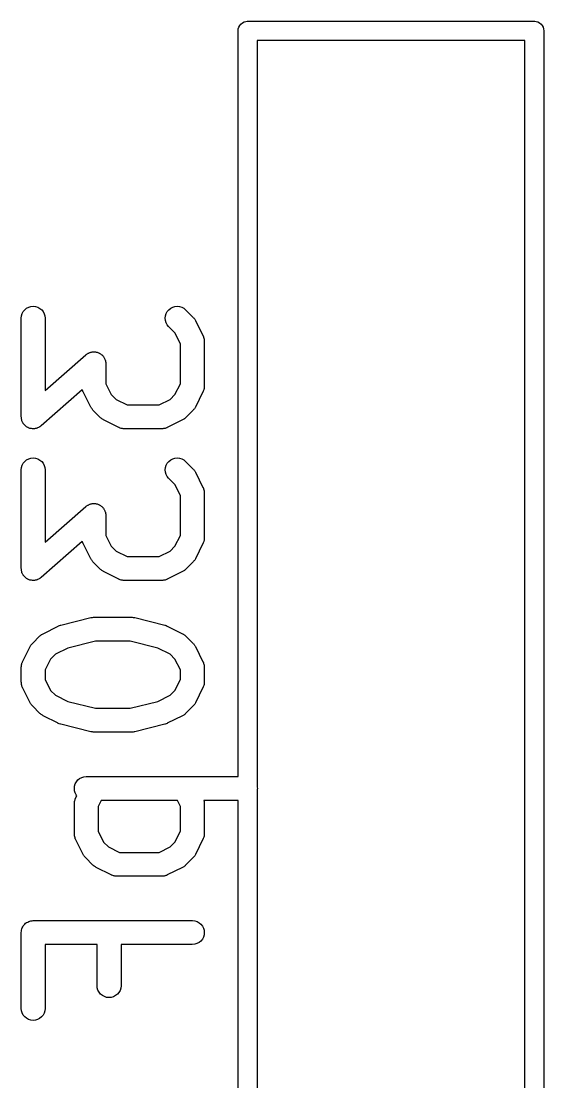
# Model space of a CAD drawing. Extents: x 60.5 to 144.3, y -114.9 to -60.3.
# Drawn here: x 115.38 to 118.66, y -87.6 to -80.94 of the extents above; entities that cross this region are included whole.
import ezdxf

# ---------------------------------------------------------------- set-up
doc = ezdxf.new("R2010")
doc.units = 0
doc.header["$MEASUREMENT"] = 0
doc.layers.add('BLACK', color=7, linetype='CONTINUOUS')

msp = doc.modelspace()

# ---------------------------------------------------------------- linework, layer by layer
at = {"layer": 'BLACK', "linetype": 'CONTINUOUS'}
for p, q in [((116.744, -80.9769), (116.75, -80.9665)), ((116.75, -80.9665), (116.757, -80.9574)), ((116.757, -80.9574), (116.767, -80.9499)), ((116.767, -80.9499), (116.777, -80.9443)), ((116.777, -80.9443), (116.788, -80.9409)), ((116.788, -80.9409), (116.797, -80.94)), ((116.797, -80.94), (116.8, -80.9397)), ((116.8, -80.9397), (116.803, -80.94)), ((116.803, -80.94), (118.597, -80.94)), ((118.597, -80.94), (118.6, -80.9397)), ((118.6, -80.9397), (118.603, -80.94)), ((118.603, -80.94), (118.612, -80.9409)), ((118.612, -80.9409), (118.623, -80.9443)), ((118.623, -80.9443), (118.633, -80.9499)), ((118.633, -80.9499), (118.643, -80.9574)), ((118.643, -80.9574), (118.65, -80.9665)), ((118.65, -80.9665), (118.656, -80.9769)), ((116.74, -81), (116.741, -80.9882)), ((116.74, -81.0029), (116.74, -81)), ((116.74, -85.6821), (116.74, -81.0029)), ((116.741, -80.9882), (116.744, -80.9769)), ((118.656, -80.9769), (118.659, -80.9882)), ((118.659, -80.9882), (118.66, -81)), ((118.66, -81), (118.66, -81.0029)), ((118.66, -81.0029), (118.66, -92.1971)), ((116.86, -81.06), (116.86, -85.7498)), ((118.54, -81.06), (116.86, -81.06)), ((118.54, -92.14), (118.54, -81.06)), ((115.383, -82.7752), (115.39, -82.7624)), ((115.39, -82.7624), (115.4, -82.7512)), ((115.4, -82.7512), (115.411, -82.742)), ((115.411, -82.742), (115.424, -82.7352)), ((115.424, -82.7352), (115.438, -82.7311)), ((115.438, -82.7311), (115.453, -82.7298)), ((115.453, -82.7298), (115.467, -82.7313)), ((115.467, -82.7313), (115.481, -82.7356)), ((115.481, -82.7356), (115.494, -82.7426)), ((115.494, -82.7426), (115.506, -82.7519)), ((115.506, -82.7519), (115.515, -82.7633)), ((115.515, -82.7633), (115.522, -82.7762)), ((116.288, -82.7755), (116.295, -82.7626)), ((116.295, -82.7626), (116.304, -82.7514)), ((116.304, -82.7514), (116.316, -82.7421)), ((116.316, -82.7421), (116.329, -82.7353)), ((116.329, -82.7353), (116.343, -82.7311)), ((116.343, -82.7311), (116.357, -82.7298)), ((116.357, -82.7298), (116.372, -82.7312)), ((116.372, -82.7312), (116.386, -82.7355)), ((116.386, -82.7355), (116.399, -82.7424)), ((116.399, -82.7424), (116.41, -82.7517)), ((116.41, -82.7517), (116.458, -82.7993)), ((115.377, -82.8037), (115.379, -82.7892)), ((115.377, -82.8048), (115.377, -82.8037)), ((115.377, -83.4238), (115.377, -82.8048)), ((115.379, -82.7892), (115.383, -82.7752)), ((115.522, -82.7762), (115.526, -82.7902)), ((115.526, -82.7902), (115.527, -82.8048)), ((115.527, -82.8048), (115.527, -83.2585)), ((116.282, -82.804), (116.284, -82.7894)), ((116.283, -82.8186), (116.282, -82.804)), ((116.288, -82.8326), (116.283, -82.8186)), ((116.284, -82.7894), (116.288, -82.7755)), ((116.294, -82.8456), (116.288, -82.8326)), ((116.458, -82.7993), (116.459, -82.8001)), ((116.459, -82.8001), (116.461, -82.8034)), ((116.461, -82.8034), (116.464, -82.8064)), ((116.464, -82.8064), (116.466, -82.8091)), ((116.466, -82.8091), (116.468, -82.8115)), ((116.468, -82.8115), (116.47, -82.8153)), ((116.47, -82.8153), (116.472, -82.8188)), ((116.472, -82.8188), (116.519, -82.9141)), ((116.303, -82.857), (116.294, -82.8456)), ((116.304, -82.8578), (116.303, -82.857)), ((116.343, -82.8968), (116.304, -82.8578)), ((116.377, -82.9653), (116.343, -82.8968)), ((116.377, -83.2156), (116.377, -82.9653)), ((116.519, -82.9141), (116.52, -82.915)), ((116.52, -82.915), (116.521, -82.9171)), ((116.521, -82.9171), (116.522, -82.919)), ((116.522, -82.919), (116.523, -82.924)), ((116.523, -82.924), (116.525, -82.9288)), ((116.525, -82.9288), (116.525, -82.9309)), ((116.525, -82.9309), (116.526, -82.9331)), ((116.526, -82.9331), (116.526, -82.9382)), ((116.526, -82.9382), (116.527, -82.9432)), ((116.527, -82.9432), (116.527, -82.9454)), ((116.527, -82.9454), (116.527, -82.9476)), ((116.527, -82.9476), (116.527, -83.2333)), ((115.527, -83.2585), (115.784, -83.034)), ((115.784, -83.034), (115.785, -83.0333)), ((115.785, -83.0333), (115.789, -83.0307)), ((115.789, -83.0307), (115.792, -83.0277)), ((115.792, -83.0277), (115.795, -83.0265)), ((115.795, -83.0265), (115.797, -83.025)), ((115.797, -83.025), (115.801, -83.0231)), ((115.801, -83.0231), (115.805, -83.0209)), ((115.805, -83.0209), (115.808, -83.0202)), ((115.808, -83.0202), (115.81, -83.0191)), ((115.81, -83.0191), (115.815, -83.0181)), ((115.815, -83.0181), (115.819, -83.0168)), ((115.819, -83.0168), (115.822, -83.0166)), ((115.822, -83.0166), (115.824, -83.016)), ((115.824, -83.016), (115.829, -83.0159)), ((115.829, -83.0159), (115.834, -83.0155)), ((115.834, -83.0155), (115.836, -83.0158)), ((115.836, -83.0158), (115.839, -83.0157)), ((115.839, -83.0157), (115.844, -83.0165)), ((115.844, -83.0165), (115.848, -83.017)), ((115.848, -83.017), (115.851, -83.0178)), ((115.851, -83.0178), (115.854, -83.0182)), ((115.854, -83.0182), (115.858, -83.0199)), ((115.858, -83.0199), (115.862, -83.0213)), ((115.862, -83.0213), (115.865, -83.0226)), ((115.865, -83.0226), (115.867, -83.0235)), ((115.867, -83.0235), (115.871, -83.0261)), ((115.871, -83.0261), (115.875, -83.0283)), ((115.875, -83.0283), (115.877, -83.03)), ((115.877, -83.03), (115.88, -83.0314)), ((115.88, -83.0314), (115.883, -83.0346)), ((115.883, -83.0346), (115.887, -83.0376)), ((115.887, -83.0376), (115.888, -83.0397)), ((115.888, -83.0397), (115.89, -83.0415)), ((115.89, -83.0415), (115.893, -83.0453)), ((115.893, -83.0453), (115.896, -83.049)), ((115.896, -83.049), (115.897, -83.0513)), ((115.897, -83.0513), (115.899, -83.0534)), ((115.899, -83.0534), (115.9, -83.0578)), ((115.9, -83.0578), (115.903, -83.0619)), ((115.903, -83.0619), (115.903, -83.0644)), ((115.903, -83.0644), (115.905, -83.0668)), ((115.905, -83.0668), (115.906, -83.0714)), ((115.906, -83.0714), (115.907, -83.0759)), ((115.907, -83.0759), (115.907, -83.0785)), ((115.907, -83.0785), (115.908, -83.0811)), ((115.908, -83.0811), (115.908, -83.0858)), ((115.908, -83.0858), (115.908, -83.0905)), ((115.908, -83.0905), (115.908, -83.2156)), ((115.908, -83.2156), (115.943, -83.2841)), ((116.343, -83.2841), (116.377, -83.2156)), ((116.527, -83.2388), (116.526, -83.2438)), ((116.527, -83.2333), (116.527, -83.2344)), ((116.527, -83.2344), (116.527, -83.2366)), ((116.527, -83.2366), (116.527, -83.2388)), ((115.761, -83.2533), (115.502, -83.4803)), ((115.763, -83.257), (115.761, -83.2533)), ((115.764, -83.2619), (115.763, -83.257)), ((115.765, -83.2639), (115.764, -83.2619)), ((115.766, -83.2659), (115.765, -83.2639)), ((115.766, -83.2669), (115.766, -83.2659)), ((115.814, -83.3621), (115.766, -83.2669)), ((115.943, -83.2841), (115.973, -83.3146)), ((116.313, -83.3146), (116.343, -83.2841)), ((116.519, -83.2669), (116.472, -83.3621)), ((116.52, -83.2648), (116.519, -83.2669)), ((116.521, -83.2629), (116.52, -83.2648)), ((116.523, -83.258), (116.521, -83.2629)), ((116.525, -83.2532), (116.523, -83.258)), ((116.526, -83.2489), (116.525, -83.251)), ((116.525, -83.251), (116.525, -83.2532)), ((116.526, -83.2438), (116.526, -83.2489)), ((115.816, -83.3657), (115.814, -83.3621)), ((115.818, -83.3694), (115.816, -83.3657)), ((115.82, -83.3719), (115.818, -83.3694)), ((115.822, -83.3745), (115.82, -83.3719)), ((115.973, -83.3146), (116.042, -83.3488)), ((116.042, -83.3488), (116.244, -83.3488)), ((116.244, -83.3488), (116.313, -83.3146)), ((116.465, -83.3727), (116.463, -83.3753)), ((116.467, -83.3703), (116.465, -83.3727)), ((116.469, -83.3666), (116.467, -83.3703)), ((116.471, -83.363), (116.469, -83.3666)), ((116.472, -83.3621), (116.471, -83.363)), ((115.378, -83.4285), (115.377, -83.4238)), ((115.378, -83.4332), (115.378, -83.4285)), ((115.379, -83.4358), (115.378, -83.4332)), ((115.379, -83.4384), (115.379, -83.4358)), ((115.38, -83.4429), (115.379, -83.4384)), ((115.825, -83.3776), (115.822, -83.3745)), ((115.827, -83.3809), (115.825, -83.3776)), ((115.828, -83.3816), (115.827, -83.3809)), ((115.876, -83.4292), (115.828, -83.3816)), ((115.879, -83.4319), (115.876, -83.4292)), ((115.882, -83.4348), (115.879, -83.4319)), ((115.884, -83.4365), (115.882, -83.4348)), ((115.887, -83.4385), (115.884, -83.4365)), ((115.891, -83.4405), (115.887, -83.4385)), ((116.398, -83.4391), (116.394, -83.441)), ((116.4, -83.4371), (116.398, -83.4391)), ((116.403, -83.4355), (116.4, -83.4371)), ((116.406, -83.4326), (116.403, -83.4355)), ((116.409, -83.43), (116.406, -83.4326)), ((116.41, -83.4292), (116.409, -83.43)), ((116.458, -83.3816), (116.41, -83.4292)), ((116.46, -83.3783), (116.458, -83.3816)), ((116.463, -83.3753), (116.46, -83.3783)), ((115.381, -83.4475), (115.38, -83.4429)), ((115.382, -83.4499), (115.381, -83.4475)), ((115.383, -83.4524), (115.382, -83.4499)), ((115.385, -83.4565), (115.383, -83.4524)), ((115.387, -83.4608), (115.385, -83.4565)), ((115.389, -83.463), (115.387, -83.4608)), ((115.39, -83.4653), (115.389, -83.463)), ((115.393, -83.469), (115.39, -83.4653)), ((115.396, -83.4728), (115.393, -83.469)), ((115.397, -83.4746), (115.396, -83.4728)), ((115.399, -83.4767), (115.397, -83.4746)), ((115.403, -83.4797), (115.399, -83.4767)), ((115.406, -83.4829), (115.403, -83.4797)), ((115.408, -83.4843), (115.406, -83.4829)), ((115.41, -83.486), (115.408, -83.4843)), ((115.415, -83.4882), (115.41, -83.486)), ((115.419, -83.4907), (115.415, -83.4882)), ((115.421, -83.4917), (115.419, -83.4907)), ((115.423, -83.4929), (115.421, -83.4917)), ((115.428, -83.4943), (115.423, -83.4929)), ((115.432, -83.496), (115.428, -83.4943)), ((115.435, -83.4965), (115.432, -83.496)), ((115.437, -83.4973), (115.435, -83.4965)), ((115.442, -83.4978), (115.437, -83.4973)), ((115.447, -83.4986), (115.442, -83.4978)), ((115.449, -83.4985), (115.447, -83.4986)), ((115.452, -83.4988), (115.449, -83.4985)), ((115.457, -83.4984), (115.452, -83.4988)), ((115.461, -83.4983), (115.457, -83.4984)), ((115.464, -83.4977), (115.461, -83.4983)), ((115.466, -83.4975), (115.464, -83.4977)), ((115.471, -83.4962), (115.466, -83.4975)), ((115.476, -83.4951), (115.471, -83.4962)), ((115.478, -83.4941), (115.476, -83.4951)), ((115.48, -83.4933), (115.478, -83.4941)), ((115.485, -83.4912), (115.48, -83.4933)), ((115.489, -83.4893), (115.485, -83.4912)), ((115.491, -83.4878), (115.489, -83.4893)), ((115.493, -83.4866), (115.491, -83.4878)), ((115.497, -83.4836), (115.493, -83.4866)), ((115.501, -83.4809), (115.497, -83.4836)), ((115.502, -83.4803), (115.501, -83.4809)), ((115.894, -83.4428), (115.891, -83.4405)), ((115.895, -83.4433), (115.894, -83.4428)), ((115.99, -83.4909), (115.895, -83.4433)), ((115.992, -83.4917), (115.99, -83.4909)), ((115.994, -83.4927), (115.992, -83.4917)), ((115.999, -83.4943), (115.994, -83.4927)), ((116.004, -83.4961), (115.999, -83.4943)), ((116.006, -83.4965), (116.004, -83.4961)), ((116.008, -83.4972), (116.006, -83.4965)), ((116.013, -83.4977), (116.008, -83.4972)), ((116.018, -83.4986), (116.013, -83.4977)), ((116.021, -83.4986), (116.018, -83.4986)), ((116.023, -83.4988), (116.021, -83.4986)), ((116.024, -83.4988), (116.023, -83.4988)), ((116.262, -83.4988), (116.024, -83.4988)), ((116.264, -83.4986), (116.262, -83.4988)), ((116.266, -83.4987), (116.264, -83.4986)), ((116.271, -83.4979), (116.266, -83.4987)), ((116.276, -83.4974), (116.271, -83.4979)), ((116.279, -83.4967), (116.276, -83.4974)), ((116.281, -83.4964), (116.279, -83.4967)), ((116.286, -83.4946), (116.281, -83.4964)), ((116.29, -83.4931), (116.286, -83.4946)), ((116.292, -83.4921), (116.29, -83.4931)), ((116.295, -83.4914), (116.292, -83.4921)), ((116.391, -83.4433), (116.295, -83.4909)), ((116.295, -83.4909), (116.295, -83.4914)), ((116.394, -83.441), (116.391, -83.4433)), ((115.39, -83.7148), (115.4, -83.7036)), ((115.4, -83.7036), (115.411, -83.6944)), ((115.411, -83.6944), (115.424, -83.6876)), ((115.424, -83.6876), (115.438, -83.6835)), ((115.438, -83.6835), (115.453, -83.6821)), ((115.453, -83.6821), (115.467, -83.6837)), ((115.467, -83.6837), (115.481, -83.688)), ((115.481, -83.688), (115.494, -83.695)), ((115.494, -83.695), (115.506, -83.7043)), ((115.506, -83.7043), (115.515, -83.7156)), ((116.295, -83.715), (116.304, -83.7037)), ((116.304, -83.7037), (116.316, -83.6945)), ((116.316, -83.6945), (116.329, -83.6877)), ((116.329, -83.6877), (116.343, -83.6835)), ((116.343, -83.6835), (116.357, -83.6821)), ((116.357, -83.6821), (116.372, -83.6836)), ((116.372, -83.6836), (116.386, -83.6879)), ((116.386, -83.6879), (116.399, -83.6948)), ((116.399, -83.6948), (116.41, -83.7041)), ((116.41, -83.7041), (116.458, -83.7517)), ((115.377, -83.7561), (115.379, -83.7415)), ((115.377, -83.7571), (115.377, -83.7561)), ((115.377, -84.3762), (115.377, -83.7571)), ((115.379, -83.7415), (115.383, -83.7276)), ((115.383, -83.7276), (115.39, -83.7148)), ((115.515, -83.7156), (115.522, -83.7286)), ((115.522, -83.7286), (115.526, -83.7426)), ((115.526, -83.7426), (115.527, -83.7571)), ((115.527, -83.7571), (115.527, -84.2109)), ((116.282, -83.7564), (116.284, -83.7418)), ((116.283, -83.7709), (116.282, -83.7564)), ((116.288, -83.785), (116.283, -83.7709)), ((116.284, -83.7418), (116.288, -83.7278)), ((116.288, -83.7278), (116.295, -83.715)), ((116.458, -83.7517), (116.459, -83.7525)), ((116.459, -83.7525), (116.461, -83.7558)), ((116.461, -83.7558), (116.464, -83.7588)), ((116.464, -83.7588), (116.466, -83.7615)), ((116.466, -83.7615), (116.468, -83.7639)), ((116.468, -83.7639), (116.47, -83.7677)), ((116.47, -83.7677), (116.472, -83.7712)), ((116.472, -83.7712), (116.519, -83.8665)), ((116.294, -83.798), (116.288, -83.785)), ((116.303, -83.8094), (116.294, -83.798)), ((116.304, -83.8102), (116.303, -83.8094)), ((116.343, -83.8492), (116.304, -83.8102)), ((116.377, -83.9177), (116.343, -83.8492)), ((116.519, -83.8665), (116.52, -83.8674)), ((116.52, -83.8674), (116.521, -83.8695)), ((116.521, -83.8695), (116.522, -83.8714)), ((116.522, -83.8714), (116.523, -83.8763)), ((116.523, -83.8763), (116.525, -83.8811)), ((116.525, -83.8811), (116.525, -83.8833)), ((116.525, -83.8833), (116.526, -83.8854)), ((116.526, -83.8854), (116.526, -83.8905)), ((116.526, -83.8905), (116.527, -83.8956)), ((116.527, -83.8956), (116.527, -83.8978)), ((116.527, -83.8978), (116.527, -83.9)), ((116.527, -83.9), (116.527, -84.1857)), ((115.805, -83.9733), (115.808, -83.9726)), ((115.808, -83.9726), (115.81, -83.9715)), ((115.81, -83.9715), (115.815, -83.9705)), ((115.815, -83.9705), (115.819, -83.9692)), ((115.819, -83.9692), (115.822, -83.9689)), ((115.822, -83.9689), (115.824, -83.9684)), ((115.824, -83.9684), (115.829, -83.9683)), ((115.829, -83.9683), (115.834, -83.9679)), ((115.834, -83.9679), (115.836, -83.9681)), ((115.836, -83.9681), (115.839, -83.9681)), ((115.839, -83.9681), (115.844, -83.9689)), ((115.844, -83.9689), (115.848, -83.9694)), ((115.848, -83.9694), (115.851, -83.9702)), ((115.851, -83.9702), (115.854, -83.9706)), ((115.854, -83.9706), (115.858, -83.9723)), ((115.858, -83.9723), (115.862, -83.9737)), ((116.377, -84.168), (116.377, -83.9177)), ((115.527, -84.2109), (115.784, -83.9864)), ((115.784, -83.9864), (115.785, -83.9857)), ((115.785, -83.9857), (115.789, -83.983)), ((115.789, -83.983), (115.792, -83.9801)), ((115.792, -83.9801), (115.795, -83.9789)), ((115.795, -83.9789), (115.797, -83.9774)), ((115.797, -83.9774), (115.801, -83.9755)), ((115.801, -83.9755), (115.805, -83.9733)), ((115.862, -83.9737), (115.865, -83.975)), ((115.865, -83.975), (115.867, -83.9759)), ((115.867, -83.9759), (115.871, -83.9784)), ((115.871, -83.9784), (115.875, -83.9807)), ((115.875, -83.9807), (115.877, -83.9824)), ((115.877, -83.9824), (115.88, -83.9838)), ((115.88, -83.9838), (115.883, -83.987)), ((115.883, -83.987), (115.887, -83.99)), ((115.887, -83.99), (115.888, -83.9921)), ((115.888, -83.9921), (115.89, -83.9939)), ((115.89, -83.9939), (115.893, -83.9977)), ((115.893, -83.9977), (115.896, -84.0014)), ((115.896, -84.0014), (115.897, -84.0037)), ((115.897, -84.0037), (115.899, -84.0058)), ((115.899, -84.0058), (115.9, -84.0101)), ((115.9, -84.0101), (115.903, -84.0143)), ((115.903, -84.0143), (115.903, -84.0168)), ((115.903, -84.0168), (115.905, -84.0192)), ((115.905, -84.0192), (115.906, -84.0238)), ((115.906, -84.0238), (115.907, -84.0283)), ((115.907, -84.0283), (115.907, -84.0309)), ((115.907, -84.0309), (115.908, -84.0335)), ((115.908, -84.0335), (115.908, -84.0382)), ((115.908, -84.0382), (115.908, -84.0429)), ((115.908, -84.0429), (115.908, -84.168)), ((115.908, -84.168), (115.943, -84.2365)), ((116.343, -84.2365), (116.377, -84.168)), ((115.761, -84.2057), (115.502, -84.4326)), ((115.763, -84.2094), (115.761, -84.2057)), ((115.764, -84.2143), (115.763, -84.2094)), ((115.765, -84.2162), (115.764, -84.2143)), ((115.766, -84.2183), (115.765, -84.2162)), ((115.766, -84.2193), (115.766, -84.2183)), ((115.814, -84.3145), (115.766, -84.2193)), ((115.943, -84.2365), (115.973, -84.2669)), ((116.313, -84.2669), (116.343, -84.2365)), ((116.519, -84.2193), (116.472, -84.3145)), ((116.52, -84.2172), (116.519, -84.2193)), ((116.521, -84.2153), (116.52, -84.2172)), ((116.523, -84.2104), (116.521, -84.2153)), ((116.525, -84.2056), (116.523, -84.2104)), ((116.526, -84.2013), (116.525, -84.2034)), ((116.525, -84.2034), (116.525, -84.2056)), ((116.527, -84.1912), (116.526, -84.1962)), ((116.526, -84.1962), (116.526, -84.2013)), ((116.527, -84.1857), (116.527, -84.1868)), ((116.527, -84.1868), (116.527, -84.189)), ((116.527, -84.189), (116.527, -84.1912)), ((115.973, -84.2669), (116.042, -84.3012)), ((116.042, -84.3012), (116.244, -84.3012)), ((116.244, -84.3012), (116.313, -84.2669)), ((115.816, -84.3181), (115.814, -84.3145)), ((115.818, -84.3218), (115.816, -84.3181)), ((115.82, -84.3242), (115.818, -84.3218)), ((115.822, -84.3269), (115.82, -84.3242)), ((115.825, -84.3299), (115.822, -84.3269)), ((115.827, -84.3332), (115.825, -84.3299)), ((115.828, -84.334), (115.827, -84.3332)), ((115.876, -84.3816), (115.828, -84.334)), ((116.458, -84.334), (116.41, -84.3816)), ((116.46, -84.3307), (116.458, -84.334)), ((116.463, -84.3277), (116.46, -84.3307)), ((116.465, -84.3251), (116.463, -84.3277)), ((116.467, -84.3227), (116.465, -84.3251)), ((116.469, -84.319), (116.467, -84.3227)), ((116.471, -84.3154), (116.469, -84.319)), ((116.472, -84.3145), (116.471, -84.3154)), ((115.378, -84.3809), (115.377, -84.3762)), ((115.378, -84.3856), (115.378, -84.3809)), ((115.379, -84.3881), (115.378, -84.3856)), ((115.379, -84.3908), (115.379, -84.3881)), ((115.38, -84.3953), (115.379, -84.3908)), ((115.381, -84.3998), (115.38, -84.3953)), ((115.382, -84.4023), (115.381, -84.3998)), ((115.383, -84.4048), (115.382, -84.4023)), ((115.385, -84.4089), (115.383, -84.4048)), ((115.387, -84.4132), (115.385, -84.4089)), ((115.389, -84.4154), (115.387, -84.4132)), ((115.39, -84.4177), (115.389, -84.4154)), ((115.393, -84.4213), (115.39, -84.4177)), ((115.396, -84.4252), (115.393, -84.4213)), ((115.397, -84.427), (115.396, -84.4252)), ((115.399, -84.429), (115.397, -84.427)), ((115.403, -84.432), (115.399, -84.429)), ((115.406, -84.4353), (115.403, -84.432)), ((115.408, -84.4367), (115.406, -84.4353)), ((115.41, -84.4384), (115.408, -84.4367)), ((115.415, -84.4406), (115.41, -84.4384)), ((115.493, -84.4389), (115.491, -84.4402)), ((115.497, -84.436), (115.493, -84.4389)), ((115.501, -84.4333), (115.497, -84.436)), ((115.502, -84.4326), (115.501, -84.4333)), ((115.879, -84.3843), (115.876, -84.3816)), ((115.882, -84.3872), (115.879, -84.3843)), ((115.884, -84.3889), (115.882, -84.3872)), ((115.887, -84.3909), (115.884, -84.3889)), ((115.891, -84.3929), (115.887, -84.3909)), ((115.894, -84.3952), (115.891, -84.3929)), ((115.895, -84.3957), (115.894, -84.3952)), ((115.99, -84.4433), (115.895, -84.3957)), ((116.391, -84.3957), (116.295, -84.4433)), ((116.394, -84.3934), (116.391, -84.3957)), ((116.398, -84.3915), (116.394, -84.3934)), ((116.4, -84.3895), (116.398, -84.3915)), ((116.403, -84.3879), (116.4, -84.3895)), ((116.406, -84.385), (116.403, -84.3879)), ((116.409, -84.3823), (116.406, -84.385)), ((116.41, -84.3816), (116.409, -84.3823)), ((115.419, -84.4431), (115.415, -84.4406)), ((115.421, -84.4441), (115.419, -84.4431)), ((115.423, -84.4453), (115.421, -84.4441)), ((115.428, -84.4467), (115.423, -84.4453)), ((115.432, -84.4484), (115.428, -84.4467)), ((115.435, -84.4489), (115.432, -84.4484)), ((115.437, -84.4497), (115.435, -84.4489)), ((115.442, -84.4501), (115.437, -84.4497)), ((115.447, -84.451), (115.442, -84.4501)), ((115.449, -84.4509), (115.447, -84.451)), ((115.452, -84.4512), (115.449, -84.4509)), ((115.457, -84.4508), (115.452, -84.4512)), ((115.461, -84.4507), (115.457, -84.4508)), ((115.464, -84.4501), (115.461, -84.4507)), ((115.466, -84.4499), (115.464, -84.4501)), ((115.471, -84.4485), (115.466, -84.4499)), ((115.476, -84.4475), (115.471, -84.4485)), ((115.478, -84.4465), (115.476, -84.4475)), ((115.48, -84.4457), (115.478, -84.4465)), ((115.485, -84.4436), (115.48, -84.4457)), ((115.489, -84.4417), (115.485, -84.4436)), ((115.491, -84.4402), (115.489, -84.4417)), ((115.992, -84.4441), (115.99, -84.4433)), ((115.994, -84.4451), (115.992, -84.4441)), ((115.999, -84.4467), (115.994, -84.4451)), ((116.004, -84.4485), (115.999, -84.4467)), ((116.006, -84.4489), (116.004, -84.4485)), ((116.008, -84.4496), (116.006, -84.4489)), ((116.013, -84.4501), (116.008, -84.4496)), ((116.018, -84.451), (116.013, -84.4501)), ((116.021, -84.4509), (116.018, -84.451)), ((116.023, -84.4512), (116.021, -84.4509)), ((116.024, -84.4512), (116.023, -84.4512)), ((116.262, -84.4512), (116.024, -84.4512)), ((116.264, -84.451), (116.262, -84.4512)), ((116.266, -84.4511), (116.264, -84.451)), ((116.271, -84.4503), (116.266, -84.4511)), ((116.276, -84.4498), (116.271, -84.4503)), ((116.279, -84.4491), (116.276, -84.4498)), ((116.281, -84.4488), (116.279, -84.4491)), ((116.286, -84.447), (116.281, -84.4488)), ((116.29, -84.4455), (116.286, -84.447)), ((116.292, -84.4445), (116.29, -84.4455)), ((116.295, -84.4437), (116.292, -84.4445)), ((116.295, -84.4433), (116.295, -84.4437)), ((115.625, -84.732), (115.815, -84.6844)), ((115.815, -84.6844), (115.816, -84.6841)), ((115.816, -84.6841), (115.817, -84.684)), ((115.817, -84.684), (115.819, -84.6836)), ((115.819, -84.6836), (115.825, -84.683)), ((115.825, -84.683), (115.831, -84.6822)), ((115.831, -84.6822), (115.832, -84.6823)), ((115.832, -84.6823), (115.833, -84.6821)), ((115.833, -84.6821), (116.071, -84.6821)), ((116.071, -84.6821), (116.072, -84.6821)), ((116.072, -84.6821), (116.074, -84.6823)), ((116.074, -84.6823), (116.075, -84.6822)), ((116.075, -84.6822), (116.081, -84.6831)), ((116.081, -84.6831), (116.087, -84.6838)), ((116.087, -84.6838), (116.088, -84.6842)), ((116.088, -84.6842), (116.09, -84.6844)), ((116.09, -84.6844), (116.28, -84.732)), ((115.514, -84.7853), (115.609, -84.7377)), ((115.609, -84.7377), (115.61, -84.7372)), ((115.61, -84.7372), (115.611, -84.7371)), ((115.611, -84.7369), (115.617, -84.7346)), ((115.611, -84.7371), (115.611, -84.7369)), ((115.617, -84.7346), (115.624, -84.7322)), ((115.624, -84.7321), (115.625, -84.732)), ((115.624, -84.7322), (115.624, -84.7321)), ((116.28, -84.732), (116.281, -84.7323)), ((116.281, -84.7323), (116.281, -84.7324)), ((116.281, -84.7324), (116.282, -84.7324)), ((116.282, -84.7324), (116.288, -84.7349)), ((116.288, -84.7349), (116.295, -84.7374)), ((116.295, -84.7374), (116.295, -84.7376)), ((116.295, -84.7376), (116.295, -84.7377)), ((116.295, -84.7377), (116.391, -84.7853)), ((115.447, -84.847), (115.495, -84.7993)), ((115.495, -84.7986), (115.499, -84.796)), ((115.495, -84.7993), (115.495, -84.7986)), ((115.499, -84.796), (115.502, -84.7931)), ((115.502, -84.7931), (115.504, -84.7914)), ((115.504, -84.7914), (115.507, -84.7895)), ((115.507, -84.7895), (115.511, -84.7875)), ((115.511, -84.7875), (115.514, -84.7853)), ((115.843, -84.8321), (115.669, -84.8755)), ((116.062, -84.8321), (115.843, -84.8321)), ((116.236, -84.8755), (116.062, -84.8321)), ((116.391, -84.7853), (116.392, -84.7858)), ((116.392, -84.7858), (116.395, -84.7881)), ((116.395, -84.7881), (116.399, -84.7901)), ((116.399, -84.7901), (116.401, -84.792)), ((116.401, -84.792), (116.404, -84.7937)), ((116.404, -84.7937), (116.407, -84.7967)), ((116.407, -84.7967), (116.41, -84.7993)), ((116.41, -84.7993), (116.458, -84.847)), ((115.385, -84.9617), (115.433, -84.8665)), ((115.433, -84.8655), (115.436, -84.862)), ((115.433, -84.8665), (115.433, -84.8655)), ((115.436, -84.862), (115.438, -84.8583)), ((115.438, -84.8583), (115.44, -84.8559)), ((115.44, -84.8559), (115.441, -84.8532)), ((115.441, -84.8532), (115.444, -84.8502)), ((115.444, -84.8502), (115.447, -84.847)), ((115.669, -84.8755), (115.592, -84.914)), ((116.313, -84.914), (116.236, -84.8755)), ((116.458, -84.847), (116.459, -84.8477)), ((116.459, -84.8477), (116.461, -84.851)), ((116.461, -84.851), (116.464, -84.8541)), ((116.464, -84.8541), (116.466, -84.8567)), ((116.466, -84.8567), (116.468, -84.8592)), ((116.468, -84.8592), (116.47, -84.8629)), ((116.47, -84.8629), (116.472, -84.8665)), ((116.472, -84.8665), (116.519, -84.9617)), ((115.38, -84.9754), (115.382, -84.9706)), ((115.382, -84.9706), (115.383, -84.9657)), ((115.383, -84.9657), (115.385, -84.9638)), ((115.385, -84.9638), (115.385, -84.9617)), ((115.562, -84.9444), (115.527, -85.0129)), ((115.592, -84.914), (115.562, -84.9444)), ((116.343, -84.9444), (116.313, -84.914)), ((116.377, -85.0129), (116.343, -84.9444)), ((116.519, -84.9617), (116.52, -84.9626)), ((116.52, -84.9626), (116.521, -84.9647)), ((116.521, -84.9647), (116.522, -84.9667)), ((116.522, -84.9667), (116.523, -84.9716)), ((116.523, -84.9716), (116.525, -84.9764)), ((115.377, -84.9942), (115.378, -84.992)), ((115.377, -84.9952), (115.377, -84.9942)), ((115.377, -85.0905), (115.377, -84.9952)), ((115.378, -84.9847), (115.379, -84.9796)), ((115.378, -84.9898), (115.378, -84.9847)), ((115.378, -84.992), (115.378, -84.9898)), ((115.379, -84.9796), (115.38, -84.9775)), ((115.38, -84.9775), (115.38, -84.9754)), ((115.527, -85.0129), (115.527, -85.0728)), ((116.377, -85.0728), (116.377, -85.0129)), ((116.525, -84.9764), (116.525, -84.9786)), ((116.525, -84.9786), (116.526, -84.9807)), ((116.526, -84.9807), (116.526, -84.9858)), ((116.526, -84.9858), (116.527, -84.9908)), ((116.527, -84.9908), (116.527, -84.993)), ((116.527, -84.993), (116.527, -84.9952)), ((116.527, -84.9952), (116.527, -85.0905)), ((115.378, -85.0927), (115.377, -85.0905)), ((115.378, -85.0949), (115.378, -85.0927)), ((115.378, -85.0999), (115.378, -85.0949)), ((115.379, -85.105), (115.378, -85.0999)), ((115.379, -85.1072), (115.379, -85.105)), ((115.527, -85.0728), (115.562, -85.1413)), ((116.343, -85.1413), (116.377, -85.0728)), ((116.527, -85.0959), (116.526, -85.101)), ((116.526, -85.101), (116.526, -85.1061)), ((116.527, -85.0905), (116.527, -85.0915)), ((116.527, -85.0915), (116.527, -85.0937)), ((116.527, -85.0937), (116.527, -85.0959)), ((115.38, -85.1093), (115.379, -85.1072)), ((115.382, -85.1141), (115.38, -85.1093)), ((115.383, -85.1191), (115.382, -85.1141)), ((115.384, -85.121), (115.383, -85.1191)), ((115.385, -85.1231), (115.384, -85.121)), ((115.385, -85.124), (115.385, -85.1231)), ((115.433, -85.2193), (115.385, -85.124)), ((115.562, -85.1413), (115.592, -85.1717)), ((115.592, -85.1717), (115.669, -85.2102)), ((116.236, -85.2102), (116.313, -85.1717)), ((116.313, -85.1717), (116.343, -85.1413)), ((116.519, -85.124), (116.472, -85.2193)), ((116.52, -85.122), (116.519, -85.124)), ((116.521, -85.12), (116.52, -85.122)), ((116.523, -85.1151), (116.521, -85.12)), ((116.525, -85.1103), (116.523, -85.1151)), ((116.526, -85.1061), (116.525, -85.1082)), ((116.525, -85.1082), (116.525, -85.1103)), ((115.435, -85.2228), (115.433, -85.2193)), ((115.437, -85.2266), (115.435, -85.2228)), ((115.439, -85.229), (115.437, -85.2266)), ((115.441, -85.2316), (115.439, -85.229)), ((115.444, -85.2347), (115.441, -85.2316)), ((115.446, -85.238), (115.444, -85.2347)), ((115.447, -85.2387), (115.446, -85.238)), ((115.669, -85.2102), (115.843, -85.2536)), ((116.062, -85.2536), (116.236, -85.2102)), ((116.46, -85.2355), (116.458, -85.2387)), ((116.463, -85.2325), (116.46, -85.2355)), ((116.465, -85.2298), (116.463, -85.2325)), ((116.467, -85.2274), (116.465, -85.2298)), ((116.469, -85.2237), (116.467, -85.2274)), ((116.471, -85.2202), (116.469, -85.2237)), ((116.472, -85.2193), (116.471, -85.2202)), ((115.495, -85.2864), (115.447, -85.2387)), ((115.498, -85.289), (115.495, -85.2864)), ((115.501, -85.292), (115.498, -85.289)), ((115.503, -85.2937), (115.501, -85.292)), ((115.506, -85.2957), (115.503, -85.2937)), ((115.51, -85.2976), (115.506, -85.2957)), ((115.513, -85.2999), (115.51, -85.2976)), ((115.514, -85.3004), (115.513, -85.2999)), ((115.609, -85.348), (115.514, -85.3004)), ((115.843, -85.2536), (116.062, -85.2536)), ((116.391, -85.3004), (116.295, -85.348)), ((116.394, -85.2982), (116.391, -85.3004)), ((116.398, -85.2962), (116.394, -85.2982)), ((116.4, -85.2943), (116.398, -85.2962)), ((116.403, -85.2926), (116.4, -85.2943)), ((116.406, -85.2897), (116.403, -85.2926)), ((116.409, -85.2871), (116.406, -85.2897)), ((116.41, -85.2864), (116.409, -85.2871)), ((116.458, -85.2387), (116.41, -85.2864)), ((115.61, -85.3482), (115.609, -85.348)), ((115.61, -85.3483), (115.61, -85.3482)), ((115.616, -85.3508), (115.61, -85.3483)), ((115.623, -85.3533), (115.616, -85.3508)), ((115.624, -85.3535), (115.623, -85.3533)), ((115.623, -85.3533), (115.623, -85.3533)), ((115.625, -85.3537), (115.624, -85.3535)), ((115.815, -85.4013), (115.625, -85.3537)), ((116.28, -85.3537), (116.09, -85.4013)), ((116.281, -85.3535), (116.28, -85.3536)), ((116.28, -85.3536), (116.28, -85.3537)), ((116.287, -85.3512), (116.281, -85.3535)), ((116.294, -85.3488), (116.287, -85.3512)), ((116.295, -85.3485), (116.294, -85.3486)), ((116.294, -85.3486), (116.294, -85.3488)), ((116.295, -85.348), (116.295, -85.3485)), ((115.816, -85.4015), (115.815, -85.4013)), ((115.818, -85.4019), (115.816, -85.4015)), ((115.824, -85.4026), (115.818, -85.4019)), ((115.83, -85.4035), (115.824, -85.4026)), ((115.831, -85.4034), (115.83, -85.4035)), ((115.832, -85.4036), (115.831, -85.4034)), ((115.833, -85.4036), (115.832, -85.4036)), ((116.071, -85.4036), (115.833, -85.4036)), ((116.073, -85.4034), (116.071, -85.4036)), ((116.074, -85.4035), (116.073, -85.4034)), ((116.08, -85.4027), (116.074, -85.4035)), ((116.086, -85.4021), (116.08, -85.4027)), ((116.087, -85.4018), (116.086, -85.4021)), ((116.089, -85.4016), (116.087, -85.4018)), ((116.09, -85.4013), (116.089, -85.4016)), ((115.724, -85.7152), (115.733, -85.7039)), ((115.733, -85.7039), (115.744, -85.6947)), ((115.744, -85.6947), (115.757, -85.6878)), ((115.757, -85.6878), (115.771, -85.6836)), ((115.771, -85.6836), (115.786, -85.6821)), ((115.786, -85.6821), (116.74, -85.6821)), ((115.711, -85.7566), (115.712, -85.7421)), ((115.712, -85.7712), (115.711, -85.7566)), ((115.712, -85.7421), (115.717, -85.7281)), ((115.717, -85.7281), (115.724, -85.7152)), ((116.86, -85.7498), (116.861, -85.7577)), ((116.861, -85.7577), (116.86, -85.7644)), ((116.86, -85.7644), (116.86, -92.14)), ((115.716, -85.7852), (115.712, -85.7712)), ((115.712, -85.8368), (115.713, -85.8347)), ((115.712, -85.8419), (115.712, -85.8368)), ((115.713, -85.8325), (115.715, -85.8277)), ((115.713, -85.8347), (115.713, -85.8325)), ((115.715, -85.8277), (115.717, -85.8228)), ((115.723, -85.7982), (115.716, -85.7852)), ((115.717, -85.8228), (115.718, -85.8209)), ((115.718, -85.8209), (115.719, -85.8188)), ((115.719, -85.8188), (115.727, -85.8028)), ((115.727, -85.8028), (115.723, -85.7982)), ((115.88, -85.8321), (115.861, -85.8701)), ((116.358, -85.8321), (115.88, -85.8321)), ((116.377, -85.8701), (116.358, -85.8321)), ((116.74, -85.8321), (116.524, -85.8321)), ((116.524, -85.8321), (116.525, -85.8335)), ((116.525, -85.8335), (116.525, -85.8357)), ((116.525, -85.8357), (116.526, -85.8378)), ((116.74, -92.197), (116.74, -85.8321)), ((115.711, -85.8469), (115.712, -85.8419)), ((115.711, -85.8491), (115.711, -85.8469)), ((115.711, -85.8513), (115.711, -85.8491)), ((115.711, -85.8524), (115.711, -85.8513)), ((115.711, -86.0429), (115.711, -85.8524)), ((115.861, -85.8701), (115.861, -86.0252)), ((116.377, -86.0252), (116.377, -85.8701)), ((116.526, -85.8378), (116.526, -85.8429)), ((116.526, -85.8429), (116.527, -85.848)), ((116.527, -85.848), (116.527, -85.8502)), ((116.527, -85.8502), (116.527, -85.8524)), ((116.527, -85.8524), (116.527, -86.0429)), ((115.861, -86.0252), (115.895, -86.0937)), ((116.343, -86.0937), (116.377, -86.0252)), ((115.711, -86.0451), (115.711, -86.0429)), ((115.711, -86.0473), (115.711, -86.0451)), ((115.712, -86.0523), (115.711, -86.0473)), ((115.712, -86.0574), (115.712, -86.0523)), ((115.713, -86.0595), (115.712, -86.0574)), ((115.713, -86.0617), (115.713, -86.0595)), ((115.715, -86.0665), (115.713, -86.0617)), ((115.716, -86.0714), (115.715, -86.0665)), ((115.717, -86.0734), (115.716, -86.0714)), ((115.718, -86.0755), (115.717, -86.0734)), ((115.719, -86.0764), (115.718, -86.0755)), ((115.766, -86.1716), (115.719, -86.0764)), ((115.895, -86.0937), (115.925, -86.1241)), ((116.313, -86.1241), (116.343, -86.0937)), ((116.519, -86.0764), (116.472, -86.1716)), ((116.52, -86.0743), (116.519, -86.0764)), ((116.521, -86.0724), (116.52, -86.0743)), ((116.523, -86.0675), (116.521, -86.0724)), ((116.525, -86.0627), (116.523, -86.0675)), ((116.526, -86.0584), (116.525, -86.0605)), ((116.525, -86.0605), (116.525, -86.0627)), ((116.527, -86.0483), (116.526, -86.0534)), ((116.526, -86.0534), (116.526, -86.0584)), ((116.527, -86.0429), (116.527, -86.0439)), ((116.527, -86.0439), (116.527, -86.0461)), ((116.527, -86.0461), (116.527, -86.0483)), ((115.925, -86.1241), (115.994, -86.1583)), ((115.994, -86.1583), (116.244, -86.1583)), ((116.244, -86.1583), (116.313, -86.1241)), ((115.768, -86.1752), (115.766, -86.1716)), ((115.77, -86.1789), (115.768, -86.1752)), ((115.772, -86.1814), (115.77, -86.1789)), ((115.774, -86.184), (115.772, -86.1814)), ((115.777, -86.1871), (115.774, -86.184)), ((115.78, -86.1904), (115.777, -86.1871)), ((115.78, -86.1911), (115.78, -86.1904)), ((115.828, -86.2387), (115.78, -86.1911)), ((116.458, -86.1911), (116.41, -86.2387)), ((116.46, -86.1879), (116.458, -86.1911)), ((116.463, -86.1848), (116.46, -86.1879)), ((116.465, -86.1822), (116.463, -86.1848)), ((116.467, -86.1798), (116.465, -86.1822)), ((116.469, -86.1761), (116.467, -86.1798)), ((116.471, -86.1726), (116.469, -86.1761)), ((116.472, -86.1716), (116.471, -86.1726)), ((115.831, -86.2414), (115.828, -86.2387)), ((115.834, -86.2444), (115.831, -86.2414)), ((115.837, -86.2461), (115.834, -86.2444)), ((115.839, -86.248), (115.837, -86.2461)), ((115.843, -86.25), (115.839, -86.248)), ((115.846, -86.2523), (115.843, -86.25)), ((115.847, -86.2528), (115.846, -86.2523)), ((115.943, -86.3004), (115.847, -86.2528)), ((115.945, -86.3012), (115.943, -86.3004)), ((115.947, -86.3023), (115.945, -86.3012)), ((115.952, -86.3038), (115.947, -86.3023)), ((115.956, -86.3057), (115.952, -86.3038)), ((116.29, -86.3027), (116.286, -86.3042)), ((116.292, -86.3016), (116.29, -86.3027)), ((116.295, -86.3009), (116.292, -86.3016)), ((116.391, -86.2528), (116.295, -86.3004)), ((116.295, -86.3004), (116.295, -86.3009)), ((116.394, -86.2506), (116.391, -86.2528)), ((116.398, -86.2486), (116.394, -86.2506)), ((116.4, -86.2467), (116.398, -86.2486)), ((116.403, -86.245), (116.4, -86.2467)), ((116.406, -86.2421), (116.403, -86.245)), ((116.409, -86.2395), (116.406, -86.2421)), ((116.41, -86.2387), (116.409, -86.2395)), ((115.958, -86.306), (115.956, -86.3057)), ((115.961, -86.3067), (115.958, -86.306)), ((115.966, -86.3073), (115.961, -86.3067)), ((115.971, -86.3081), (115.966, -86.3073)), ((115.973, -86.3081), (115.971, -86.3081)), ((115.975, -86.3083), (115.973, -86.3081)), ((115.976, -86.3083), (115.975, -86.3083)), ((116.262, -86.3083), (115.976, -86.3083)), ((116.264, -86.3081), (116.262, -86.3083)), ((116.266, -86.3082), (116.264, -86.3081)), ((116.271, -86.3074), (116.266, -86.3082)), ((116.276, -86.3069), (116.271, -86.3074)), ((116.279, -86.3063), (116.276, -86.3069)), ((116.281, -86.3059), (116.279, -86.3063)), ((116.286, -86.3042), (116.281, -86.3059)), ((115.381, -86.6396), (115.383, -86.6328)), ((115.383, -86.6324), (115.387, -86.6261)), ((115.383, -86.6326), (115.383, -86.6324)), ((115.383, -86.6328), (115.383, -86.6326)), ((115.387, -86.6261), (115.39, -86.62)), ((115.39, -86.6195), (115.395, -86.6141)), ((115.39, -86.6198), (115.39, -86.6195)), ((115.39, -86.62), (115.39, -86.6198)), ((115.395, -86.6141), (115.4, -86.6087)), ((115.4, -86.6083), (115.405, -86.6039)), ((115.4, -86.6085), (115.4, -86.6083)), ((115.4, -86.6087), (115.4, -86.6085)), ((115.405, -86.6039), (115.411, -86.5994)), ((115.411, -86.5991), (115.418, -86.5959)), ((115.411, -86.5993), (115.411, -86.5991)), ((115.411, -86.5994), (115.411, -86.5993)), ((115.418, -86.5959), (115.424, -86.5926)), ((115.424, -86.5924), (115.431, -86.5904)), ((115.424, -86.5925), (115.424, -86.5924)), ((115.424, -86.5926), (115.424, -86.5925)), ((115.431, -86.5904), (115.438, -86.5883)), ((115.438, -86.5882), (115.445, -86.5876)), ((115.438, -86.5883), (115.438, -86.5882)), ((115.438, -86.5883), (115.438, -86.5883)), ((115.445, -86.5876), (115.452, -86.5869)), ((115.452, -86.5869), (116.452, -86.5869)), ((116.452, -86.5869), (116.453, -86.5869)), ((116.453, -86.5869), (116.468, -86.5885)), ((116.468, -86.5885), (116.482, -86.593)), ((116.482, -86.593), (116.495, -86.6)), ((116.495, -86.6), (116.506, -86.6094)), ((116.506, -86.6094), (116.515, -86.6208)), ((116.515, -86.6208), (116.522, -86.6338)), ((116.522, -86.6338), (116.526, -86.6478)), ((115.377, -86.6609), (115.378, -86.6538)), ((115.377, -86.6614), (115.377, -86.6609)), ((115.377, -86.6619), (115.377, -86.6614)), ((115.377, -86.6614), (115.377, -86.6614)), ((115.377, -86.6614), (115.377, -86.6614)), ((115.377, -87.1381), (115.377, -86.6619)), ((115.378, -86.6538), (115.379, -86.6468)), ((115.379, -86.6463), (115.381, -86.6396)), ((115.379, -86.6466), (115.379, -86.6463)), ((115.379, -86.6468), (115.379, -86.6466)), ((116.522, -86.691), (116.515, -86.7038)), ((116.526, -86.677), (116.522, -86.691)), ((116.526, -86.6478), (116.527, -86.6624)), ((116.527, -86.6624), (116.526, -86.677)), ((115.854, -86.7369), (115.527, -86.7369)), ((115.527, -86.7369), (115.527, -87.1381)), ((115.854, -86.9952), (115.854, -86.7369)), ((116.452, -86.7369), (116.004, -86.7369)), ((116.004, -86.7369), (116.004, -86.9952)), ((116.467, -86.7355), (116.452, -86.7369)), ((116.481, -86.7312), (116.467, -86.7355)), ((116.494, -86.7244), (116.481, -86.7312)), ((116.505, -86.7151), (116.494, -86.7244)), ((116.515, -86.7038), (116.505, -86.7151)), ((115.855, -87.0098), (115.854, -86.9952)), ((115.859, -87.0238), (115.855, -87.0098)), ((115.866, -87.0367), (115.859, -87.0238)), ((115.998, -87.0248), (115.99, -87.0376)), ((116.002, -87.0108), (115.998, -87.0248)), ((116.004, -86.9963), (116.002, -87.0108)), ((116.004, -86.9952), (116.004, -86.9963)), ((115.875, -87.0481), (115.866, -87.0367)), ((115.887, -87.0574), (115.875, -87.0481)), ((115.9, -87.0644), (115.887, -87.0574)), ((115.913, -87.0687), (115.9, -87.0644)), ((115.928, -87.0702), (115.913, -87.0687)), ((115.943, -87.0689), (115.928, -87.0702)), ((115.957, -87.0648), (115.943, -87.0689)), ((115.97, -87.058), (115.957, -87.0648)), ((115.981, -87.0488), (115.97, -87.058)), ((115.99, -87.0376), (115.981, -87.0488)), ((115.379, -87.1527), (115.377, -87.1381)), ((115.383, -87.1667), (115.379, -87.1527)), ((115.39, -87.1796), (115.383, -87.1667)), ((115.521, -87.1676), (115.514, -87.1805)), ((115.526, -87.1537), (115.521, -87.1676)), ((115.527, -87.1391), (115.526, -87.1537)), ((115.527, -87.1381), (115.527, -87.1391)), ((115.399, -87.1909), (115.39, -87.1796)), ((115.41, -87.2003), (115.399, -87.1909)), ((115.423, -87.2072), (115.41, -87.2003)), ((115.437, -87.2116), (115.423, -87.2072)), ((115.452, -87.2131), (115.437, -87.2116)), ((115.466, -87.2118), (115.452, -87.2131)), ((115.48, -87.2076), (115.466, -87.2118)), ((115.493, -87.2009), (115.48, -87.2076)), ((115.505, -87.1917), (115.493, -87.2009)), ((115.514, -87.1805), (115.505, -87.1917))]:
    msp.add_line(p, q, dxfattribs=at)

doc.saveas('drawing.dxf')
